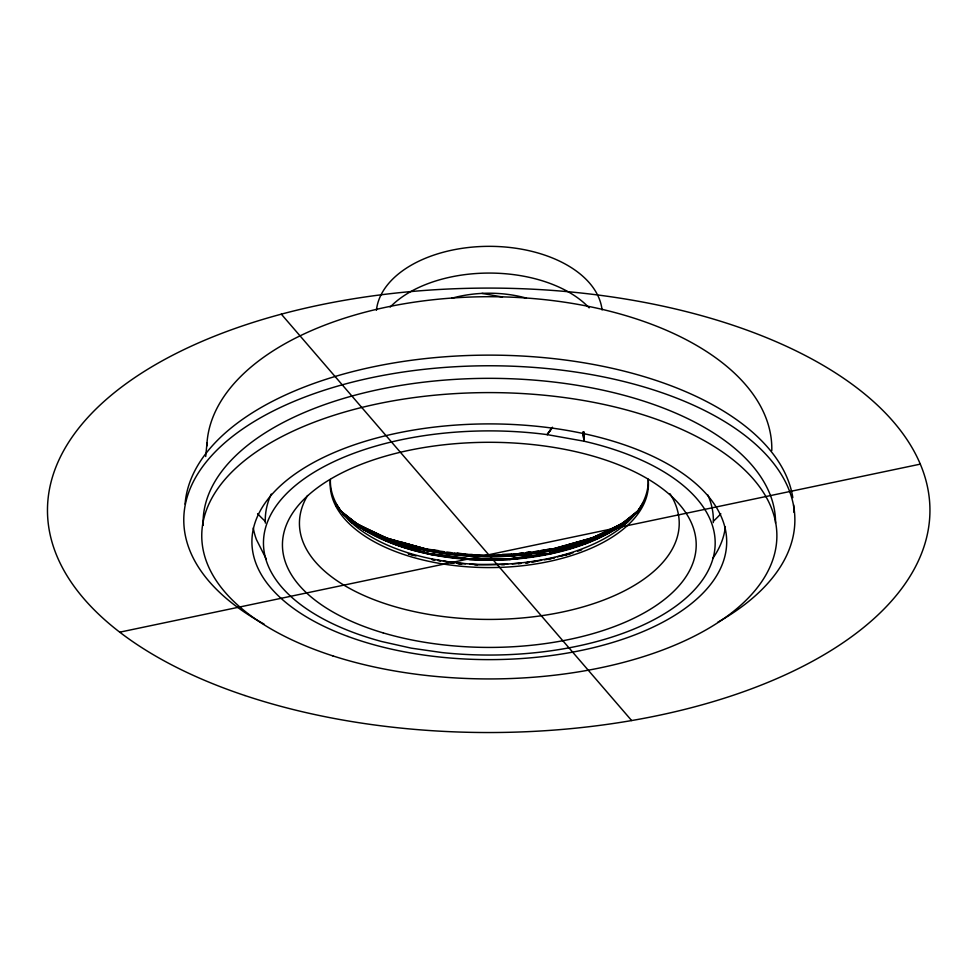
<?xml version="1.0" encoding="UTF-8"?>
<svg xmlns="http://www.w3.org/2000/svg" width="978" height="978" viewBox="0 0 978 978"><rect width="100%" height="100%" fill="white"/><g stroke="black" fill="none" stroke-linecap="round" stroke-linejoin="round"><path stroke-width="1.47" d="M509.758 558.817L469.354 558.988L509.721 558.768L509.648 559.477C451.787 561.506 387.96 553.56 343.254 513.426M502.313 554.77L511.421 554.281L511.237 556.005C457.276 558.511 401.591 550.834 353.999 523.963L353.327 522.154L351.518 522.044C399.794 549.599 456.323 557.986 511.249 555.308C550.125 551.433 589.441 544.22 623.634 524.33M584.392 433.706L583.988 441.2L547.203 434.623A225.869 112.079 0 0 0 279.366 501.677A225.869 112.079 0 0 0 381.823 641.556L411.225 648.145L442.044 652.57A225.869 112.079 0 0 0 703.598 578.377A225.869 112.079 0 0 0 583.988 441.2L584.221 432.239M626.152 522.386L592.069 538.768L553.377 549.697L511.237 556.005L553.352 550.418L553.903 548.634L565.467 545.357M342.997 513.523C366.713 535.956 398.767 547.362 430.222 553.707L469.44 558.817L469.513 559.514C527.79 560.981 591.947 552.839 636.8 512.179C602.79 544.587 554.893 554.734 509.648 559.477L549.147 553.731C580.859 546.726 613.304 535.431 636.959 512.252A165.893 87.934 0 0 1 490.638 560.137A165.893 87.934 0 0 1 342.887 513.572M553.352 550.418L592.032 539.489L592.534 537.778L593.89 537.876L554.502 549.013L516.005 554.392A183.546 98.521 0 0 1 349.818 520.993M548.682 554.306L585.223 543.56L548.744 553.793M625.003 523.67L625.675 521.861L631.409 517.289M205.698 456.518L207.006 442.948M511.249 555.308L467.961 556.054L467.582 554.758L472.398 554.795M637.925 510.968L643.121 502.973M553.12 551.323L554.502 549.013L578.695 542.961A183.546 98.521 0 0 0 627.913 521.482M639.526 508.743L641.984 504.941M643.39 502.826L638.487 510.345L614.905 529.342L584.465 544.22M639.612 509.037L642.069 505.271M552.509 427.447L547.203 434.623L551.36 428.425M547.203 434.623L552.338 427.325M399.55 541.641L385.222 538.096L425.259 548.768L425.809 550.553L467.949 555.345M636.776 511.897L614.881 529.648L615.883 528.866M625.284 522.313L631.006 517.753M631.446 517.875L625.064 522.937L592.032 539.489M575.186 545.565L578.695 542.961L573.756 545.871M469.501 559.233L430.442 554.428L393.853 543.768L430.43 554.135L469.501 559.233L509.648 559.184M625.675 521.861L627.497 521.739M592.534 537.778L626.201 521.604M626.825 521.567L592.24 538.181L553.487 549.147M584.673 543.524L615.358 528.817M584.551 543.695L615.614 528.792M577.619 551.25L581.702 549.819M568.352 544.538L592.925 537.594M553.67 548.78L593.389 537.619M548.805 553.646L585.015 543.462M565.956 555.003L570.26 553.805M554.514 557.619L548.78 559.11L554.66 557.643M557.374 556.873L573.132 552.766M562.008 555.822L566.409 554.734M119.732 632.179L920.31 464.134M528.475 562.338L525.577 562.802L528.475 562.436M531.384 561.873L541.531 560.26M544.428 559.795L547.338 559.33M518.352 563.793L521.237 563.401M546.58 549.612L553.903 548.634L558.621 550.198M511.347 554.404L514.465 554M518.878 553.414L521.922 552.998M526.237 552.436L529.477 551.995M540.944 550.467L543.89 550.076M546.836 549.685L554.196 548.707M511.286 554.758L523.45 553.145M526.36 552.753L530.883 552.154M533.805 551.763L538.413 551.152M541.201 550.785L554.502 549.013M509.685 558.829L549.025 553.609M509.66 558.964L549.147 553.731A167.299 88.778 0 0 1 477.423 559.392L459.33 558.181L429.978 553.854L469.489 559.013M526.213 562.802L529.22 562.399M532.827 561.873L535.724 561.506M339.745 510.65L340.967 511.592L336.029 504.122M474.831 564.807L507.643 564.208M512.117 563.854L521.091 563.157M467.68 554.428L472.35 554.453M502.35 554.416L511.518 554.392M531.25 554.612L516.005 554.392L531.237 554.881M501.665 564.685L504.33 564.783M394.391 543.731L363.095 529.135L394.513 543.89M456.567 563.108L465.54 563.793M470.027 564.135L477.508 564.709M542.876 552.888L535.504 552.264L539.746 552.986M449.929 562.484L452.936 562.876M457.447 563.462L460.455 563.854M438.23 550.577L424.978 548.841L401.714 542.325M457.264 553.071L461.799 553.658M464.733 554.049L467.851 554.453M424.672 549.147L443.902 551.665M446.799 552.044L451.323 552.631M454.269 553.022L467.912 554.807M457.912 563.462L460.809 563.854M434.855 559.893L431.848 559.453L434.697 559.917M437.875 560.345L440.882 560.785M443.89 561.238L454.428 562.79M457.447 563.242L461.958 563.903M437.606 560.37L440.503 560.822M443.413 561.286L453.572 562.876M482.02 293.388L502.472 297.006M412.692 554.893L408.278 553.805L416.017 555.969M425.785 549.832L387.068 539.709L386.188 537.814M402.105 542.277L425.503 548.915M385.723 537.839L397.361 541.103M425.674 549.281L386.86 538.401L352.19 521.861M394.048 543.658L430.43 554.135M353.999 523.963L387.031 538.976M352.813 521.897L386.567 537.998M342.117 512.496L364.085 529.611L394.586 544.123L363.62 529.086M349.158 519.562L352.752 522.313M349.183 520.186L352.85 523.059M340.381 510.675L363.987 529.367M336.016 503.914L340.931 511.286L364.085 529.611M347.569 517.594L353.718 522.607M347.545 518.181L352.801 522.313M631.641 720.554L281.322 314.158M335.686 503.315L340.931 511.286M335.931 504.342L338.425 508.108M266.322 559.171L256.468 539.66A224.365 113.815 0.2 0 1 253.29 527.949M582.9 432.117L583.988 441.2L583.952 432.227M583.084 432.227L583.988 441.2L583.683 432.178M583.291 432.325L583.988 441.2M670.016 493.78A189.891 96.088 0 0 1 491.066 619.416A189.891 96.088 0 0 1 307.557 495.528M265.356 523.096A224.048 113.546 0 0 1 271.236 494.061M707.827 494.954A224.048 113.546 0 0 1 713.292 522.607M725.346 526.653A223.913 113.362 -0.2 0 1 712.95 558.157M451.689 298.278A86.724 51.186 0 0 1 526.433 298.143M637.974 511.873A176.37 94.353 0 0 1 342.386 513.377M376.432 310.258A113.069 68.252 0 0 1 489.049 246.334A113.069 68.252 0 0 1 602.069 309.965M390.185 307.068A114.194 67.555 0 0 1 490.076 273.07A114.194 67.555 0 0 1 589.147 307.862M185.074 504.135A304.476 155.001 0 0 1 483.022 355.161A304.476 155.001 0 0 1 792.816 497.643M793.623 504.917A304.476 155.001 0 0 1 793.769 512.166M720.835 513.792A258.681 138.962 0 0 1 713.475 521.164M265.075 521.176A258.681 138.962 0 0 1 257.605 513.682M206.847 445.956A282.508 151.969 0 0 1 493.658 296.725A282.508 151.969 0 0 1 771.789 450.565M203.155 525.345A286.224 144.243 0 0 1 487.178 378.339A286.224 144.243 0 0 1 775.542 523.108M264.146 624.16A305.539 154.157 0 0 1 275.246 409.965A305.539 154.157 0 0 1 699.918 408.205A305.539 154.157 0 0 1 717.742 622.289M648.145 479.098A159.121 83.497 0 0 1 489.599 567.582A159.121 83.497 0 0 1 330.43 479.452M338.009 508.303A165.893 87.934 0 0 1 336.175 506.054M625.419 523.413A180.05 96.37 0 0 1 621.592 525.712M618.976 527.191A180.05 96.37 0 0 1 356.139 525.247M352.324 522.937A180.05 96.37 0 0 1 349.867 521.347M648.243 480.332A158.949 83.631 0 0 1 489.599 564.575A158.949 83.631 0 0 1 330.356 480.687M332.777 655.859A287.556 143.167 0 0 0 776.495 543.157A287.556 143.167 0 0 0 358.706 408.217A287.556 143.167 0 0 0 332.777 655.859M347.997 636.47A237.385 117.861 0 0 0 725.163 555.125A237.385 117.861 0 0 0 394.794 433.645A237.385 117.861 0 0 0 347.997 636.47M383.193 632.9A206.884 102.568 0 0 0 696.177 546.36A206.884 102.568 0 0 0 388.584 455.271A206.884 102.568 0 0 0 383.193 632.9M244.928 695.541A441.237 222.226 0 0 0 929.1 524.025A441.237 222.226 0 0 0 292.08 311.371A441.237 222.226 0 0 0 244.928 695.541"/></g></svg>
